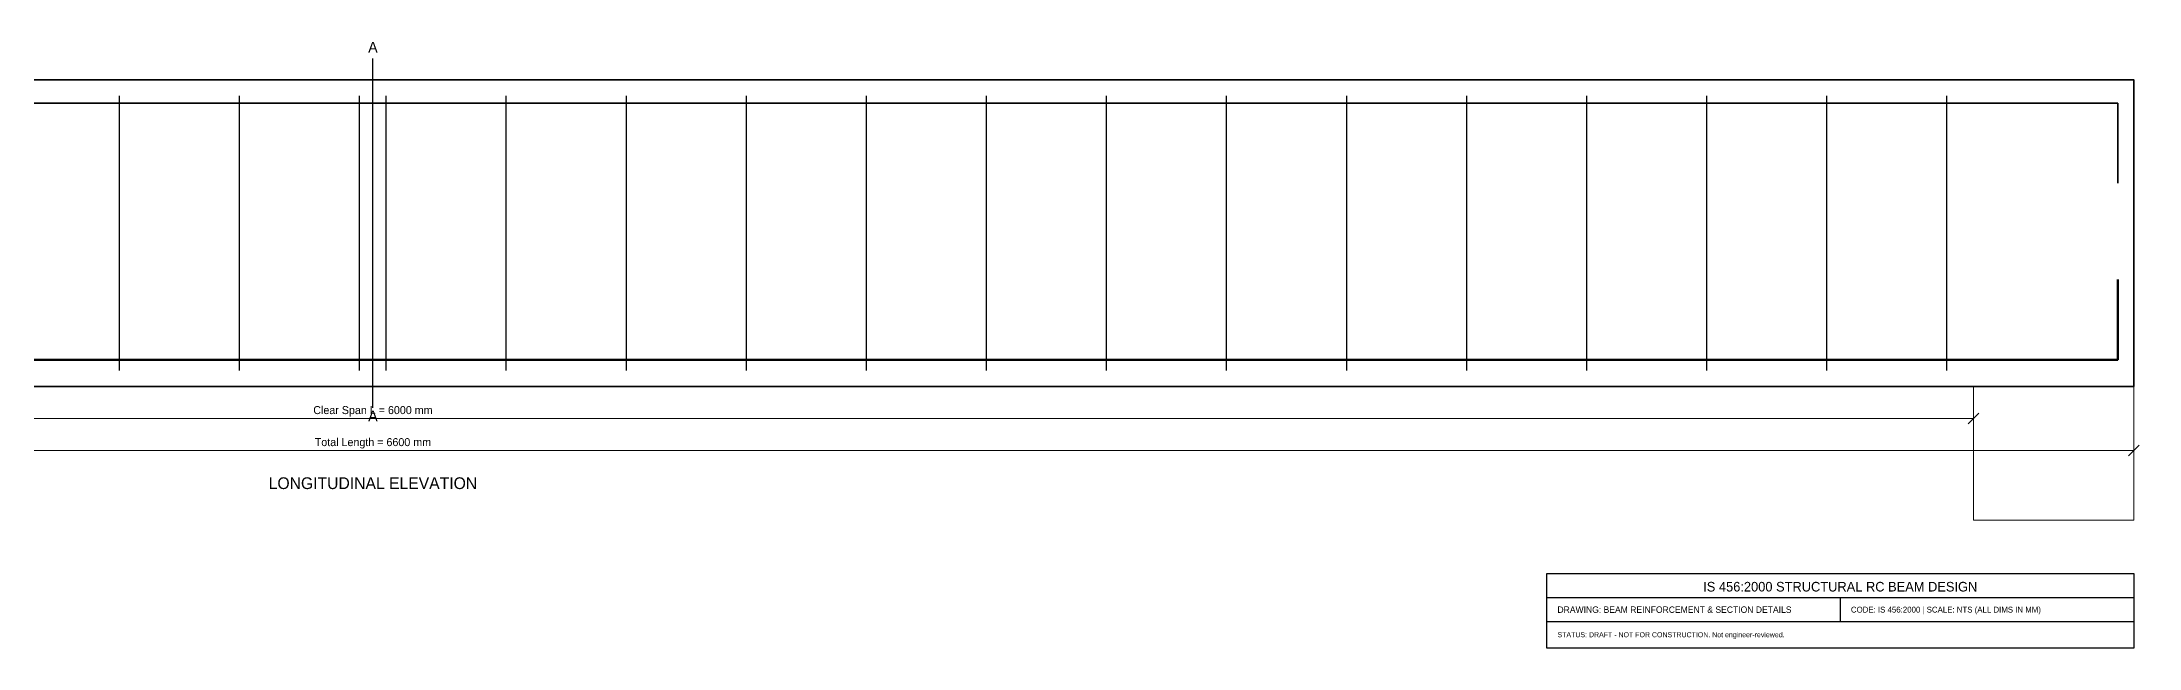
# Model space of a CAD drawing. Header units: millimetres. Extents: x -451 to 7410, y -645 to 646.
# Drawn here: x 3480 to 7410, y -490 to 646 of the extents above; entities that cross this region are included whole.
import ezdxf
from ezdxf.enums import TextEntityAlignment as Align

# ---------------------------------------------------------------- set-up
doc = ezdxf.new("R2010")
doc.units = ezdxf.units.MM
for name, color, linetype, lineweight in [('ANNOTATIONS', 6, 'Continuous', 25), ('DIMENSIONS', 2, 'Continuous', 18), ('HATCH', 8, 'Continuous', 13), ('OUTLINE', 7, 'Continuous', 35), ('REBAR_MAIN', 1, 'Continuous', 50), ('REBAR_TOP', 3, 'Continuous', 35), ('STIRRUPS', 4, 'Continuous', 25), ('TITLE_BLOCK', 5, 'Continuous', 25)]:
    doc.layers.add(name, color=color, linetype=linetype, lineweight=lineweight)

msp = doc.modelspace()

# ---------------------------------------------------------------- linework, layer by layer
at = {"layer": 'ANNOTATIONS'}
msp.add_line((4100, -40), (4100, 615), dxfattribs=at)
at = {"layer": 'DIMENSIONS'}
for p, q in [((7100, 0), (7100, -70)), ((7400, 0), (7400, -130)), ((1100, -60), (7100, -60)), ((7090, -70), (7110, -50)), ((7390, -130), (7410, -110)), ((800, -120), (7400, -120))]:
    msp.add_line(p, q, dxfattribs=at)
at = {"layer": 'HATCH'}
msp.add_lwpolyline([(7100, -250), (7400, -250), (7400, 0), (7100, 0), (7100, -250)], close=True, dxfattribs=at)
at = {"layer": 'OUTLINE'}
msp.add_lwpolyline([(800, 0), (7400, 0), (7400, 575), (800, 575), (800, 0)], close=True, dxfattribs=at)
at = {"layer": 'REBAR_MAIN'}
msp.add_lwpolyline([(830, 200.5), (830, 50.5), (7370, 50.5), (7370, 200.5)], dxfattribs=at)
at = {"layer": 'REBAR_TOP'}
msp.add_lwpolyline([(830, 381), (830, 531), (7370, 531), (7370, 381)], dxfattribs=at)
at = {"layer": 'STIRRUPS'}
for p, q in [((3625, 30), (3625, 545)), ((3850, 30), (3850, 545)), ((4075, 30), (4075, 545)), ((4125, 30), (4125, 545)), ((4350, 30), (4350, 545)), ((4575, 30), (4575, 545)), ((4800, 30), (4800, 545)), ((5025, 30), (5025, 545)), ((5250, 30), (5250, 545)), ((5475, 30), (5475, 545)), ((5700, 30), (5700, 545)), ((5925, 30), (5925, 545)), ((6150, 30), (6150, 545)), ((6375, 30), (6375, 545)), ((6600, 30), (6600, 545)), ((6825, 30), (6825, 545)), ((7050, 30), (7050, 545))]:
    msp.add_line(p, q, dxfattribs=at)
at = {"layer": 'TITLE_BLOCK'}
for p, q in [((6300, -395), (7400, -395)), ((6850, -395), (6850, -440)), ((6300, -440), (7400, -440))]:
    msp.add_line(p, q, dxfattribs=at)
msp.add_lwpolyline([(6300, -350), (7400, -350), (7400, -490), (6300, -490), (6300, -350)], close=True, dxfattribs=at)

# ---------------------------------------------------------------- texts
at = {"layer": 'ANNOTATIONS'}
msp.add_text('A', height=20, dxfattribs=at).set_placement((4100, 620), align=Align.BOTTOM_CENTER)
for s, height, p in [('A', 20, (4100, -45)), ('LONGITUDINAL ELEVATION', 22, (4100, -170))]:
    msp.add_text(s, height=height, dxfattribs=at).set_placement(p, align=Align.TOP_CENTER)
at = {"layer": 'DIMENSIONS'}
for s, p in [('Clear Span L = 6000 mm', (4100, -56)), ('Total Length = 6600 mm', (4100, -116))]:
    msp.add_text(s, height=15, dxfattribs=at).set_placement(p, align=Align.BOTTOM_CENTER)
at = {"layer": 'TITLE_BLOCK'}
msp.add_text('IS 456:2000 STRUCTURAL RC BEAM DESIGN', height=18, dxfattribs=at).set_placement((6850, -375), align=Align.MIDDLE_CENTER)
for s, height, p in [('DRAWING: BEAM REINFORCEMENT & SECTION DETAILS', 12, (6320, -418)), ('CODE: IS 456:2000 | SCALE: NTS (ALL DIMS IN MM)', 11, (6870, -418)), ('STATUS: DRAFT - NOT FOR CONSTRUCTION. Not engineer-reviewed.', 9.5, (6320, -465))]:
    msp.add_text(s, height=height, dxfattribs=at).set_placement(p, align=Align.MIDDLE_LEFT)

doc.saveas('drawing.dxf')
